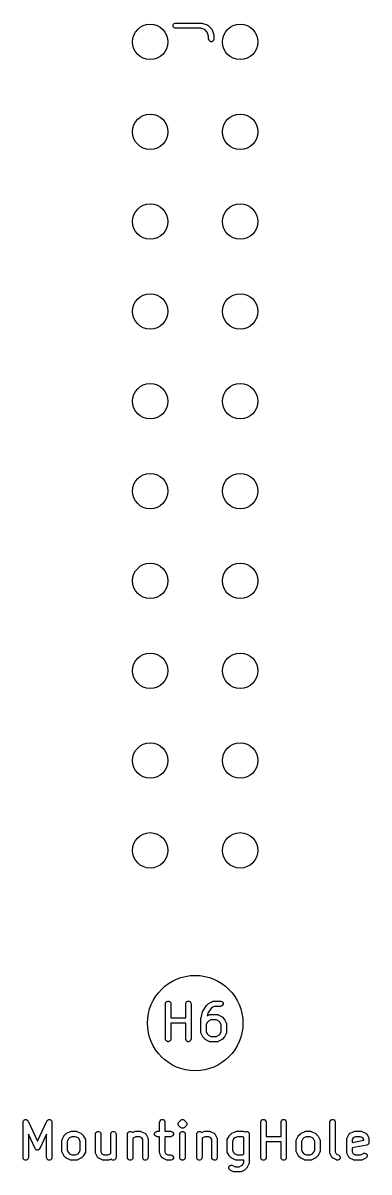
# Model space of a CAD drawing. Extents: x 0.58 to 7.69, y -5.21 to -0.56.
# Drawn here: x 4.493 to 4.877, y -4.95 to -3.671 of the extents above; entities that cross this region are included whole.
import ezdxf

# ---------------------------------------------------------------- set-up
doc = ezdxf.new("R2010")
doc.units = 0
doc.header["$MEASUREMENT"] = 0
doc.layers.add('BLACK', color=7, linetype='CONTINUOUS')

msp = doc.modelspace()

# ---------------------------------------------------------------- linework, layer by layer
at = {"layer": 'BLACK', "linetype": 'CONTINUOUS'}
for p, q in [((4.6603, -3.6722), (4.6611, -3.6714)), ((4.6611, -3.6714), (4.6622, -3.6709)), ((4.6622, -3.6709), (4.6628, -3.6709)), ((4.6628, -3.6709), (4.6909, -3.6709)), ((4.6909, -3.6709), (4.6912, -3.6709)), ((4.6912, -3.6709), (4.6913, -3.6709)), ((4.6913, -3.6709), (4.6914, -3.6709)), ((4.6914, -3.6709), (4.6915, -3.6709)), ((4.6915, -3.6709), (4.6916, -3.671)), ((4.6916, -3.671), (4.6918, -3.671)), ((4.6918, -3.671), (4.6975, -3.6729)), ((4.6599, -3.6732), (4.6603, -3.6722)), ((4.6599, -3.6744), (4.6599, -3.6732)), ((4.6603, -3.6755), (4.6599, -3.6744)), ((4.6611, -3.6763), (4.6603, -3.6755)), ((4.6622, -3.6767), (4.6611, -3.6763)), ((4.6628, -3.6768), (4.6622, -3.6767)), ((4.6904, -3.6768), (4.6628, -3.6768)), ((4.6949, -3.6783), (4.6904, -3.6768)), ((4.6977, -3.681), (4.6949, -3.6783)), ((4.6975, -3.6729), (4.698, -3.6731)), ((4.6992, -3.6856), (4.6977, -3.681)), ((4.698, -3.6731), (4.6981, -3.6732)), ((4.6981, -3.6732), (4.6982, -3.6732)), ((4.6982, -3.6732), (4.6986, -3.6736)), ((4.6986, -3.6736), (4.7024, -3.6774)), ((4.7024, -3.6774), (4.7027, -3.6778)), ((4.7027, -3.6778), (4.7028, -3.6779)), ((4.7028, -3.6779), (4.7028, -3.678)), ((4.7028, -3.678), (4.7031, -3.6785)), ((4.7031, -3.6785), (4.705, -3.6841)), ((4.705, -3.6841), (4.705, -3.6844)), ((4.6992, -3.6888), (4.6992, -3.6856)), ((4.6993, -3.6894), (4.6992, -3.6888)), ((4.6997, -3.6905), (4.6993, -3.6894)), ((4.7005, -3.6913), (4.6997, -3.6905)), ((4.7016, -3.6917), (4.7005, -3.6913)), ((4.7027, -3.6917), (4.7016, -3.6917)), ((4.7038, -3.6913), (4.7027, -3.6917)), ((4.7046, -3.6905), (4.7038, -3.6913)), ((4.7051, -3.6894), (4.7046, -3.6905)), ((4.705, -3.6844), (4.7051, -3.6845)), ((4.7051, -3.6845), (4.7051, -3.6846)), ((4.7051, -3.6846), (4.7051, -3.6847)), ((4.7051, -3.6847), (4.7051, -3.6848)), ((4.7051, -3.6848), (4.7051, -3.6851)), ((4.7051, -3.6851), (4.7051, -3.6888)), ((4.7051, -3.6888), (4.7051, -3.6894)), ((4.6513, -4.7628), (4.6514, -4.7622)), ((4.6513, -4.8022), (4.6513, -4.7628)), ((4.6514, -4.7622), (4.6518, -4.7611)), ((4.6518, -4.7611), (4.6526, -4.7603)), ((4.6526, -4.7603), (4.6537, -4.7599)), ((4.6537, -4.7599), (4.6548, -4.7599)), ((4.6548, -4.7599), (4.6559, -4.7603)), ((4.6559, -4.7603), (4.6567, -4.7611)), ((4.6567, -4.7611), (4.6572, -4.7622)), ((4.6572, -4.7622), (4.6572, -4.7628)), ((4.6572, -4.7628), (4.6572, -4.7786)), ((4.6738, -4.7628), (4.6739, -4.7622)), ((4.6738, -4.7786), (4.6738, -4.7628)), ((4.6739, -4.7622), (4.6743, -4.7611)), ((4.6743, -4.7611), (4.6751, -4.7603)), ((4.6751, -4.7603), (4.6762, -4.7599)), ((4.6762, -4.7599), (4.6773, -4.7599)), ((4.6773, -4.7599), (4.6784, -4.7603)), ((4.6784, -4.7603), (4.6792, -4.7611)), ((4.6792, -4.7611), (4.6796, -4.7622)), ((4.6796, -4.7622), (4.6797, -4.7628)), ((4.6797, -4.7628), (4.6797, -4.8022)), ((4.6908, -4.7789), (4.6926, -4.7714)), ((4.6926, -4.7714), (4.6928, -4.7711)), ((4.6928, -4.7709), (4.6929, -4.7708)), ((4.6928, -4.771), (4.6928, -4.7709)), ((4.6928, -4.7711), (4.6928, -4.771)), ((4.6928, -4.771), (4.6928, -4.771)), ((4.6929, -4.7708), (4.693, -4.7705)), ((4.693, -4.7705), (4.6968, -4.7649)), ((4.6968, -4.7649), (4.697, -4.7647)), ((4.6968, -4.7649), (4.6968, -4.7649)), ((4.6968, -4.7649), (4.6968, -4.7649)), ((4.697, -4.7647), (4.6972, -4.7645)), ((4.6972, -4.7644), (4.699, -4.7626)), ((4.6972, -4.7645), (4.6972, -4.7644)), ((4.6972, -4.7645), (4.6972, -4.7645)), ((4.7015, -4.7684), (4.6982, -4.7734)), ((4.699, -4.7626), (4.6993, -4.7624)), ((4.6993, -4.7624), (4.6993, -4.7623)), ((4.6993, -4.7623), (4.6994, -4.7623)), ((4.6994, -4.7623), (4.6995, -4.7622)), ((4.6995, -4.7622), (4.6996, -4.7622)), ((4.6996, -4.7622), (4.6998, -4.762)), ((4.6998, -4.762), (4.7036, -4.7601)), ((4.7029, -4.7671), (4.7015, -4.7684)), ((4.7056, -4.7657), (4.7029, -4.7671)), ((4.7036, -4.7601), (4.7041, -4.7599)), ((4.7041, -4.7599), (4.7042, -4.7599)), ((4.7042, -4.7599), (4.7043, -4.7599)), ((4.7043, -4.7599), (4.7049, -4.7598)), ((4.7049, -4.7598), (4.7124, -4.7598)), ((4.7124, -4.7657), (4.7056, -4.7657)), ((4.7124, -4.7598), (4.7129, -4.7599)), ((4.7129, -4.7657), (4.7124, -4.7657)), ((4.7129, -4.7599), (4.714, -4.7603)), ((4.714, -4.7652), (4.7129, -4.7657)), ((4.714, -4.7603), (4.7148, -4.7611)), ((4.7148, -4.7644), (4.714, -4.7652)), ((4.7148, -4.7611), (4.7153, -4.7622)), ((4.7153, -4.7634), (4.7148, -4.7644)), ((4.7153, -4.7622), (4.7153, -4.7634)), ((4.6572, -4.7786), (4.6738, -4.7786)), ((4.6907, -4.779), (4.6908, -4.7789)), ((4.6907, -4.7791), (4.6907, -4.779)), ((4.6907, -4.7793), (4.6907, -4.7791)), ((4.6907, -4.7795), (4.6907, -4.7793)), ((4.6907, -4.7796), (4.6907, -4.7795)), ((4.6907, -4.7797), (4.6907, -4.7796)), ((4.6907, -4.7947), (4.6907, -4.7797)), ((4.6979, -4.7833), (4.6966, -4.786)), ((4.6982, -4.7734), (4.6975, -4.7763)), ((4.6975, -4.7763), (4.6998, -4.7751)), ((4.6991, -4.7821), (4.6979, -4.7833)), ((4.7018, -4.7807), (4.6991, -4.7821)), ((4.6998, -4.7751), (4.7003, -4.7749)), ((4.7003, -4.7749), (4.7005, -4.7749)), ((4.7005, -4.7749), (4.7011, -4.7748)), ((4.7005, -4.7749), (4.7005, -4.7749)), ((4.7011, -4.7748), (4.7086, -4.7748)), ((4.7079, -4.7807), (4.7018, -4.7807)), ((4.7106, -4.7821), (4.7079, -4.7807)), ((4.7086, -4.7748), (4.7092, -4.7749)), ((4.7092, -4.7749), (4.7093, -4.7749)), ((4.7093, -4.7749), (4.7094, -4.7749)), ((4.7094, -4.7749), (4.7099, -4.7751)), ((4.7099, -4.7751), (4.7137, -4.777)), ((4.7118, -4.7833), (4.7106, -4.7821)), ((4.7132, -4.786), (4.7118, -4.7833)), ((4.7137, -4.777), (4.7139, -4.7772)), ((4.7139, -4.7772), (4.714, -4.7772)), ((4.714, -4.7772), (4.7141, -4.7773)), ((4.7141, -4.7773), (4.7142, -4.7773)), ((4.7142, -4.7773), (4.7142, -4.7774)), ((4.7142, -4.7774), (4.7145, -4.7776)), ((4.7145, -4.7776), (4.7163, -4.7794)), ((4.7163, -4.7794), (4.7165, -4.7797)), ((4.7165, -4.7797), (4.7166, -4.7797)), ((4.7166, -4.7797), (4.7166, -4.7798)), ((4.7166, -4.7798), (4.7167, -4.7799)), ((4.7167, -4.7799), (4.7167, -4.78)), ((4.7167, -4.78), (4.7169, -4.7802)), ((4.7169, -4.7802), (4.7188, -4.784)), ((4.7188, -4.784), (4.719, -4.7845)), ((4.6738, -4.7845), (4.6572, -4.7845)), ((4.6572, -4.7845), (4.6572, -4.8022)), ((4.6738, -4.8022), (4.6738, -4.7845)), ((4.6907, -4.7952), (4.6907, -4.7947)), ((4.6908, -4.7953), (4.6907, -4.7952)), ((4.6908, -4.7954), (4.6908, -4.7953)), ((4.691, -4.796), (4.6908, -4.7954)), ((4.6929, -4.7997), (4.691, -4.796)), ((4.6966, -4.786), (4.6966, -4.794)), ((4.6966, -4.794), (4.6979, -4.7967)), ((4.6979, -4.7967), (4.6991, -4.7979)), ((4.7106, -4.7979), (4.7118, -4.7967)), ((4.7118, -4.7967), (4.7132, -4.794)), ((4.7132, -4.794), (4.7132, -4.786)), ((4.7188, -4.796), (4.7169, -4.7997)), ((4.719, -4.7954), (4.7188, -4.796)), ((4.719, -4.7845), (4.719, -4.7846)), ((4.719, -4.7846), (4.719, -4.7847)), ((4.719, -4.7847), (4.7191, -4.7853)), ((4.7191, -4.7947), (4.719, -4.7952)), ((4.719, -4.7952), (4.719, -4.7953)), ((4.719, -4.7953), (4.719, -4.7954)), ((4.7191, -4.7853), (4.7191, -4.7947)), ((4.6514, -4.8027), (4.6513, -4.8022)), ((4.6518, -4.8038), (4.6514, -4.8027)), ((4.6526, -4.8046), (4.6518, -4.8038)), ((4.6537, -4.8051), (4.6526, -4.8046)), ((4.6548, -4.8051), (4.6537, -4.8051)), ((4.6559, -4.8046), (4.6548, -4.8051)), ((4.6567, -4.8038), (4.6559, -4.8046)), ((4.6572, -4.8027), (4.6567, -4.8038)), ((4.6572, -4.8022), (4.6572, -4.8027)), ((4.6739, -4.8027), (4.6738, -4.8022)), ((4.6743, -4.8038), (4.6739, -4.8027)), ((4.6751, -4.8046), (4.6743, -4.8038)), ((4.6762, -4.8051), (4.6751, -4.8046)), ((4.6773, -4.8051), (4.6762, -4.8051)), ((4.6784, -4.8046), (4.6773, -4.8051)), ((4.6792, -4.8038), (4.6784, -4.8046)), ((4.6796, -4.8027), (4.6792, -4.8038)), ((4.6797, -4.8022), (4.6796, -4.8027)), ((4.693, -4.8), (4.6929, -4.7997)), ((4.6931, -4.8001), (4.693, -4.8)), ((4.693, -4.8), (4.693, -4.8)), ((4.6932, -4.8002), (4.6931, -4.8001)), ((4.6932, -4.8003), (4.6932, -4.8002)), ((4.6934, -4.8005), (4.6932, -4.8003)), ((4.6953, -4.8024), (4.6934, -4.8005)), ((4.6955, -4.8026), (4.6953, -4.8024)), ((4.6956, -4.8026), (4.6955, -4.8026)), ((4.6957, -4.8027), (4.6956, -4.8026)), ((4.6958, -4.8028), (4.6957, -4.8027)), ((4.6957, -4.8027), (4.6957, -4.8027)), ((4.6961, -4.8029), (4.6958, -4.8028)), ((4.6998, -4.8048), (4.6961, -4.8029)), ((4.6991, -4.7979), (4.7018, -4.7992)), ((4.7003, -4.805), (4.6998, -4.8048)), ((4.7005, -4.805), (4.7003, -4.805)), ((4.7005, -4.8051), (4.7005, -4.805)), ((4.7011, -4.8051), (4.7005, -4.8051)), ((4.7086, -4.8051), (4.7011, -4.8051)), ((4.7018, -4.7992), (4.7079, -4.7992)), ((4.7079, -4.7992), (4.7106, -4.7979)), ((4.7092, -4.8051), (4.7086, -4.8051)), ((4.7093, -4.805), (4.7092, -4.8051)), ((4.7094, -4.805), (4.7093, -4.805)), ((4.7099, -4.8048), (4.7094, -4.805)), ((4.7137, -4.8029), (4.7099, -4.8048)), ((4.7139, -4.8028), (4.7137, -4.8029)), ((4.714, -4.8027), (4.7139, -4.8028)), ((4.7141, -4.8027), (4.714, -4.8027)), ((4.7142, -4.8026), (4.7141, -4.8027)), ((4.7145, -4.8024), (4.7142, -4.8026)), ((4.7142, -4.8026), (4.7142, -4.8026)), ((4.7163, -4.8005), (4.7145, -4.8024)), ((4.7165, -4.8003), (4.7163, -4.8005)), ((4.7166, -4.8002), (4.7165, -4.8003)), ((4.7167, -4.8), (4.7166, -4.8001)), ((4.7166, -4.8001), (4.7166, -4.8002)), ((4.7169, -4.7997), (4.7167, -4.8)), ((4.7167, -4.8), (4.7167, -4.8)), ((4.4929, -4.8941), (4.4931, -4.8936)), ((4.4929, -4.8942), (4.4929, -4.8941)), ((4.4929, -4.8943), (4.4929, -4.8942)), ((4.4929, -4.8942), (4.4929, -4.8942)), ((4.4929, -4.8947), (4.4929, -4.8943)), ((4.4929, -4.934), (4.4929, -4.8947)), ((4.4931, -4.8936), (4.4933, -4.8931)), ((4.4933, -4.8931), (4.4934, -4.8931)), ((4.4934, -4.893), (4.4937, -4.8927)), ((4.4934, -4.8931), (4.4934, -4.893)), ((4.4937, -4.8927), (4.4941, -4.8923)), ((4.4941, -4.8923), (4.4942, -4.8923)), ((4.4942, -4.8922), (4.4947, -4.892)), ((4.4942, -4.8923), (4.4942, -4.8922)), ((4.4947, -4.892), (4.4951, -4.8918)), ((4.4951, -4.8918), (4.4952, -4.8918)), ((4.4952, -4.8918), (4.4953, -4.8918)), ((4.4953, -4.8918), (4.4958, -4.8918)), ((4.4958, -4.8918), (4.4963, -4.8918)), ((4.4963, -4.8918), (4.4963, -4.8918)), ((4.4963, -4.8918), (4.4964, -4.8918)), ((4.4964, -4.8918), (4.4969, -4.892)), ((4.4969, -4.892), (4.4974, -4.8922)), ((4.4974, -4.8922), (4.4974, -4.8922)), ((4.4974, -4.8922), (4.4975, -4.8922)), ((4.4975, -4.8922), (4.4978, -4.8926)), ((4.4978, -4.8926), (4.4982, -4.8929)), ((4.4982, -4.8929), (4.4983, -4.893)), ((4.4983, -4.893), (4.4983, -4.893)), ((4.4983, -4.893), (4.4983, -4.8931)), ((4.4983, -4.8931), (4.4985, -4.8934)), ((4.4985, -4.8934), (4.509, -4.9158)), ((4.509, -4.9158), (4.5194, -4.8934)), ((4.5194, -4.8934), (4.5196, -4.8931)), ((4.5196, -4.8931), (4.5196, -4.893)), ((4.5196, -4.893), (4.5197, -4.893)), ((4.5197, -4.8929), (4.5201, -4.8926)), ((4.5197, -4.893), (4.5197, -4.8929)), ((4.5201, -4.8926), (4.5204, -4.8922)), ((4.5204, -4.8922), (4.5205, -4.8922)), ((4.5205, -4.8922), (4.5206, -4.8922)), ((4.5206, -4.8922), (4.521, -4.892)), ((4.521, -4.892), (4.5215, -4.8918)), ((4.5215, -4.8918), (4.5216, -4.8918)), ((4.5216, -4.8918), (4.5216, -4.8918)), ((4.5216, -4.8918), (4.5221, -4.8918)), ((4.5221, -4.8918), (4.5227, -4.8918)), ((4.5227, -4.8918), (4.5227, -4.8918)), ((4.5227, -4.8918), (4.5228, -4.8918)), ((4.5228, -4.8918), (4.5233, -4.892)), ((4.5233, -4.892), (4.5237, -4.8922)), ((4.5237, -4.8922), (4.5238, -4.8923)), ((4.5238, -4.8923), (4.5238, -4.8923)), ((4.5238, -4.8923), (4.5242, -4.8927)), ((4.5242, -4.8927), (4.5245, -4.893)), ((4.5245, -4.893), (4.5246, -4.8931)), ((4.5246, -4.8931), (4.5246, -4.8931)), ((4.5246, -4.8931), (4.5248, -4.8936)), ((4.5248, -4.8936), (4.525, -4.8941)), ((4.525, -4.8941), (4.525, -4.8942)), ((4.525, -4.8942), (4.525, -4.8942)), ((4.525, -4.8942), (4.525, -4.8943)), ((4.525, -4.8943), (4.525, -4.8947)), ((4.525, -4.8947), (4.525, -4.934)), ((4.6447, -4.8947), (4.6448, -4.8941)), ((4.6447, -4.9048), (4.6447, -4.8947)), ((4.6448, -4.8941), (4.6452, -4.893)), ((4.6452, -4.893), (4.6461, -4.8922)), ((4.6461, -4.8922), (4.6471, -4.8918)), ((4.6471, -4.8918), (4.6483, -4.8918)), ((4.6483, -4.8918), (4.6493, -4.8922)), ((4.6493, -4.8922), (4.6501, -4.893)), ((4.6501, -4.893), (4.6506, -4.8941)), ((4.6506, -4.8941), (4.6506, -4.8947)), ((4.6506, -4.8947), (4.6506, -4.9048)), ((4.6654, -4.896), (4.6659, -4.8949)), ((4.6654, -4.8971), (4.6654, -4.896)), ((4.6659, -4.8982), (4.6654, -4.8971)), ((4.6659, -4.8949), (4.6662, -4.8945)), ((4.6662, -4.8986), (4.6659, -4.8982)), ((4.6662, -4.8945), (4.6681, -4.8926)), ((4.6681, -4.9005), (4.6662, -4.8986)), ((4.6681, -4.8926), (4.6686, -4.8922)), ((4.6686, -4.8922), (4.6696, -4.8918)), ((4.6696, -4.8918), (4.6708, -4.8918)), ((4.6708, -4.8918), (4.6708, -4.8918)), ((4.6708, -4.8918), (4.6717, -4.8922)), ((4.6717, -4.8922), (4.6718, -4.8922)), ((4.6718, -4.8922), (4.6723, -4.8926)), ((4.6723, -4.8926), (4.6742, -4.8945)), ((4.6742, -4.8986), (4.6723, -4.9005)), ((4.6742, -4.8945), (4.6745, -4.8949)), ((4.6745, -4.8982), (4.6742, -4.8986)), ((4.6745, -4.8949), (4.6749, -4.8959)), ((4.675, -4.8971), (4.6745, -4.8982)), ((4.6749, -4.8959), (4.675, -4.896)), ((4.675, -4.896), (4.675, -4.8971)), ((4.7572, -4.8947), (4.7573, -4.8941)), ((4.7572, -4.934), (4.7572, -4.8947)), ((4.7573, -4.8941), (4.7577, -4.893)), ((4.7577, -4.893), (4.7585, -4.8922)), ((4.7585, -4.8922), (4.7596, -4.8918)), ((4.7596, -4.8918), (4.7608, -4.8918)), ((4.7608, -4.8918), (4.7618, -4.8922)), ((4.7618, -4.8922), (4.7626, -4.893)), ((4.7626, -4.893), (4.7631, -4.8941)), ((4.7631, -4.8941), (4.7631, -4.8947)), ((4.7631, -4.8947), (4.7631, -4.9105)), ((4.7797, -4.8947), (4.7798, -4.8941)), ((4.7797, -4.9105), (4.7797, -4.8947)), ((4.7798, -4.8941), (4.7802, -4.893)), ((4.7802, -4.893), (4.781, -4.8922)), ((4.781, -4.8922), (4.7821, -4.8918)), ((4.7821, -4.8918), (4.7833, -4.8918)), ((4.7833, -4.8918), (4.7843, -4.8922)), ((4.7843, -4.8922), (4.7851, -4.893)), ((4.7851, -4.893), (4.7856, -4.8941)), ((4.7856, -4.8941), (4.7856, -4.8947)), ((4.7856, -4.8947), (4.7856, -4.934)), ((4.8341, -4.8941), (4.8346, -4.893)), ((4.8341, -4.8947), (4.8341, -4.8941)), ((4.8341, -4.9284), (4.8341, -4.8947)), ((4.8346, -4.893), (4.8354, -4.8922)), ((4.8354, -4.8922), (4.8365, -4.8918)), ((4.8365, -4.8918), (4.8376, -4.8918)), ((4.8376, -4.8918), (4.8387, -4.8922)), ((4.8387, -4.8922), (4.8395, -4.893)), ((4.8395, -4.893), (4.8399, -4.8941)), ((4.8399, -4.8941), (4.84, -4.8947)), ((4.84, -4.8947), (4.84, -4.9277)), ((4.5063, -4.924), (4.4988, -4.908)), ((4.4988, -4.908), (4.4988, -4.934)), ((4.5191, -4.908), (4.5116, -4.924)), ((4.5191, -4.934), (4.5191, -4.908)), ((4.5363, -4.914), (4.5382, -4.9102)), ((4.5382, -4.9102), (4.5383, -4.91)), ((4.5383, -4.91), (4.5384, -4.9099)), ((4.5384, -4.9098), (4.5385, -4.9097)), ((4.5384, -4.9099), (4.5384, -4.9098)), ((4.5385, -4.9097), (4.5386, -4.9097)), ((4.5386, -4.9097), (4.5387, -4.9095)), ((4.5387, -4.9095), (4.5406, -4.9076)), ((4.5406, -4.9076), (4.5408, -4.9074)), ((4.5408, -4.9074), (4.5409, -4.9073)), ((4.5409, -4.9073), (4.541, -4.9073)), ((4.541, -4.9073), (4.5411, -4.9072)), ((4.5411, -4.9072), (4.5414, -4.907)), ((4.5411, -4.9072), (4.5411, -4.9072)), ((4.5414, -4.907), (4.5451, -4.9052)), ((4.5445, -4.9121), (4.5433, -4.9133)), ((4.5472, -4.9108), (4.5445, -4.9121)), ((4.5451, -4.9052), (4.5457, -4.905)), ((4.5457, -4.905), (4.5458, -4.9049)), ((4.5458, -4.9049), (4.5459, -4.9049)), ((4.5459, -4.9049), (4.5465, -4.9048)), ((4.5465, -4.9048), (4.5521, -4.9048)), ((4.5514, -4.9108), (4.5472, -4.9108)), ((4.5541, -4.9121), (4.5514, -4.9108)), ((4.5521, -4.9048), (4.5527, -4.9049)), ((4.5527, -4.9049), (4.5528, -4.9049)), ((4.5528, -4.9049), (4.5529, -4.905)), ((4.5529, -4.905), (4.5534, -4.9052)), ((4.5534, -4.9052), (4.5572, -4.907)), ((4.5553, -4.9133), (4.5541, -4.9121)), ((4.5572, -4.907), (4.5574, -4.9072)), ((4.5574, -4.9072), (4.5575, -4.9072)), ((4.5575, -4.9072), (4.5576, -4.9073)), ((4.5576, -4.9073), (4.5576, -4.9073)), ((4.5576, -4.9073), (4.5577, -4.9074)), ((4.5577, -4.9074), (4.5579, -4.9076)), ((4.5579, -4.9076), (4.5598, -4.9095)), ((4.5598, -4.9095), (4.56, -4.9097)), ((4.56, -4.9097), (4.56, -4.9097)), ((4.56, -4.9097), (4.5601, -4.9098)), ((4.5601, -4.9098), (4.5602, -4.9099)), ((4.5602, -4.9099), (4.5602, -4.91)), ((4.5602, -4.91), (4.5603, -4.9102)), ((4.5603, -4.9102), (4.5622, -4.914)), ((4.5735, -4.9078), (4.5736, -4.9072)), ((4.5735, -4.9284), (4.5735, -4.9078)), ((4.5736, -4.9072), (4.574, -4.9062)), ((4.574, -4.9062), (4.5748, -4.9053)), ((4.5748, -4.9053), (4.5759, -4.9049)), ((4.5759, -4.9049), (4.577, -4.9049)), ((4.577, -4.9049), (4.5781, -4.9053)), ((4.5781, -4.9053), (4.5789, -4.9062)), ((4.5789, -4.9062), (4.5793, -4.9072)), ((4.5793, -4.9072), (4.5794, -4.9078)), ((4.5794, -4.9078), (4.5794, -4.9277)), ((4.5904, -4.9072), (4.5909, -4.9062)), ((4.5904, -4.9078), (4.5904, -4.9072)), ((4.5904, -4.9291), (4.5904, -4.9078)), ((4.5909, -4.9062), (4.5917, -4.9053)), ((4.5917, -4.9053), (4.5927, -4.9049)), ((4.5927, -4.9049), (4.5939, -4.9049)), ((4.5939, -4.9049), (4.595, -4.9053)), ((4.595, -4.9053), (4.5958, -4.9062)), ((4.5958, -4.9062), (4.5962, -4.9072)), ((4.5962, -4.9072), (4.5963, -4.9078)), ((4.5963, -4.9078), (4.5963, -4.934)), ((4.6091, -4.9078), (4.6092, -4.9072)), ((4.6091, -4.934), (4.6091, -4.9078)), ((4.6092, -4.9072), (4.6096, -4.9062)), ((4.6096, -4.9062), (4.6104, -4.9053)), ((4.6104, -4.9053), (4.6115, -4.9049)), ((4.6115, -4.9049), (4.6126, -4.9049)), ((4.6126, -4.9049), (4.6137, -4.9053)), ((4.6137, -4.9053), (4.6145, -4.9061)), ((4.6145, -4.9061), (4.6164, -4.9052)), ((4.6157, -4.9121), (4.615, -4.9128)), ((4.6184, -4.9108), (4.6157, -4.9121)), ((4.6164, -4.9052), (4.6169, -4.905)), ((4.6169, -4.905), (4.617, -4.9049)), ((4.617, -4.9049), (4.6171, -4.9049)), ((4.6171, -4.9049), (4.6177, -4.9048)), ((4.6177, -4.9048), (4.6233, -4.9048)), ((4.6226, -4.9108), (4.6184, -4.9108)), ((4.6249, -4.9119), (4.6226, -4.9108)), ((4.6233, -4.9048), (4.6239, -4.9049)), ((4.6239, -4.9049), (4.624, -4.9049)), ((4.624, -4.9049), (4.6241, -4.905)), ((4.6241, -4.905), (4.6246, -4.9052)), ((4.6246, -4.9052), (4.6284, -4.907)), ((4.626, -4.9141), (4.6249, -4.9119)), ((4.6284, -4.907), (4.6285, -4.9071)), ((4.6285, -4.9071), (4.6285, -4.9071)), ((4.6285, -4.9071), (4.6286, -4.9072)), ((4.6286, -4.9072), (4.6289, -4.9073)), ((4.6289, -4.9073), (4.6291, -4.9076)), ((4.6291, -4.9076), (4.6294, -4.9079)), ((4.6294, -4.9079), (4.6296, -4.9082)), ((4.6296, -4.9082), (4.6296, -4.9082)), ((4.6296, -4.9082), (4.6297, -4.9083)), ((4.6297, -4.9083), (4.6297, -4.9084)), ((4.6297, -4.9084), (4.6316, -4.9121)), ((4.6316, -4.9121), (4.6318, -4.9126)), ((4.6392, -4.9072), (4.6396, -4.9062)), ((4.6392, -4.9084), (4.6392, -4.9072)), ((4.6396, -4.9094), (4.6392, -4.9084)), ((4.6396, -4.9062), (4.6404, -4.9053)), ((4.6404, -4.9103), (4.6396, -4.9094)), ((4.6404, -4.9053), (4.6415, -4.9049)), ((4.6415, -4.9107), (4.6404, -4.9103)), ((4.6415, -4.9049), (4.6421, -4.9048)), ((4.6421, -4.9108), (4.6415, -4.9107)), ((4.6421, -4.9048), (4.6447, -4.9048)), ((4.6447, -4.9108), (4.6421, -4.9108)), ((4.6447, -4.9284), (4.6447, -4.9108)), ((4.6506, -4.9048), (4.6571, -4.9048)), ((4.6571, -4.9108), (4.6506, -4.9108)), ((4.6506, -4.9108), (4.6506, -4.9277)), ((4.6571, -4.9048), (4.6576, -4.9049)), ((4.6576, -4.9107), (4.6571, -4.9108)), ((4.6576, -4.9049), (4.6587, -4.9053)), ((4.6587, -4.9103), (4.6576, -4.9107)), ((4.6587, -4.9053), (4.6595, -4.9062)), ((4.6595, -4.9094), (4.6587, -4.9103)), ((4.6595, -4.9062), (4.66, -4.9072)), ((4.66, -4.9084), (4.6595, -4.9094)), ((4.66, -4.9072), (4.66, -4.9084)), ((4.6672, -4.9078), (4.6673, -4.9072)), ((4.6672, -4.934), (4.6672, -4.9078)), ((4.6673, -4.9072), (4.6677, -4.9062)), ((4.6677, -4.9062), (4.6686, -4.9053)), ((4.6686, -4.9009), (4.6681, -4.9005)), ((4.6696, -4.9013), (4.6686, -4.9009)), ((4.6686, -4.9053), (4.6696, -4.9049)), ((4.6708, -4.9013), (4.6696, -4.9013)), ((4.6696, -4.9013), (4.6696, -4.9013)), ((4.6696, -4.9049), (4.6708, -4.9049)), ((4.6718, -4.9009), (4.6708, -4.9013)), ((4.6708, -4.9013), (4.6708, -4.9013)), ((4.6708, -4.9049), (4.6718, -4.9053)), ((4.6723, -4.9005), (4.6718, -4.9009)), ((4.6718, -4.9053), (4.6726, -4.9062)), ((4.6726, -4.9062), (4.6731, -4.9072)), ((4.6731, -4.9072), (4.6731, -4.9078)), ((4.6731, -4.9078), (4.6731, -4.934)), ((4.686, -4.9072), (4.6865, -4.9062)), ((4.686, -4.9078), (4.686, -4.9072)), ((4.686, -4.934), (4.686, -4.9078)), ((4.6865, -4.9062), (4.6873, -4.9053)), ((4.6873, -4.9053), (4.6884, -4.9049)), ((4.6884, -4.9049), (4.6895, -4.9049)), ((4.6895, -4.9049), (4.6906, -4.9053)), ((4.6906, -4.9053), (4.6913, -4.9061)), ((4.6913, -4.9061), (4.6932, -4.9052)), ((4.6926, -4.9121), (4.6919, -4.9128)), ((4.6953, -4.9108), (4.6926, -4.9121)), ((4.6932, -4.9052), (4.6938, -4.905)), ((4.6938, -4.905), (4.6939, -4.9049)), ((4.6939, -4.9049), (4.694, -4.9049)), ((4.694, -4.9049), (4.6946, -4.9048)), ((4.6946, -4.9048), (4.7002, -4.9048)), ((4.6995, -4.9108), (4.6953, -4.9108)), ((4.7017, -4.9119), (4.6995, -4.9108)), ((4.7002, -4.9048), (4.7008, -4.9049)), ((4.7008, -4.9049), (4.7009, -4.9049)), ((4.7009, -4.9049), (4.701, -4.905)), ((4.701, -4.905), (4.7015, -4.9052)), ((4.7015, -4.9052), (4.7053, -4.907)), ((4.7029, -4.9141), (4.7017, -4.9119)), ((4.7053, -4.907), (4.7054, -4.9071)), ((4.7054, -4.9071), (4.7054, -4.9071)), ((4.7054, -4.9071), (4.7055, -4.9072)), ((4.7055, -4.9072), (4.7057, -4.9073)), ((4.7057, -4.9073), (4.706, -4.9076)), ((4.706, -4.9076), (4.7063, -4.9079)), ((4.7063, -4.9079), (4.7065, -4.9082)), ((4.7065, -4.9082), (4.7065, -4.9082)), ((4.7065, -4.9082), (4.7065, -4.9083)), ((4.7065, -4.9083), (4.7066, -4.9084)), ((4.7066, -4.9084), (4.7085, -4.9121)), ((4.7085, -4.9121), (4.7087, -4.9126)), ((4.72, -4.914), (4.7219, -4.9102)), ((4.7219, -4.9102), (4.7221, -4.91)), ((4.7221, -4.9099), (4.7222, -4.9098)), ((4.7221, -4.91), (4.7221, -4.9099)), ((4.7222, -4.9098), (4.7222, -4.9097)), ((4.7222, -4.9097), (4.7223, -4.9097)), ((4.7223, -4.9097), (4.7225, -4.9095)), ((4.7225, -4.9095), (4.7243, -4.9076)), ((4.7243, -4.9076), (4.7246, -4.9074)), ((4.7246, -4.9074), (4.7246, -4.9073)), ((4.7246, -4.9073), (4.7247, -4.9073)), ((4.7247, -4.9073), (4.7248, -4.9072)), ((4.7248, -4.9072), (4.7249, -4.9072)), ((4.7249, -4.9072), (4.7251, -4.907)), ((4.7251, -4.907), (4.7289, -4.9052)), ((4.7282, -4.9121), (4.727, -4.9133)), ((4.7309, -4.9108), (4.7282, -4.9121)), ((4.7289, -4.9052), (4.7294, -4.905)), ((4.7294, -4.905), (4.7295, -4.9049)), ((4.7295, -4.9049), (4.7296, -4.9049)), ((4.7296, -4.9049), (4.7302, -4.9048)), ((4.7302, -4.9048), (4.7377, -4.9048)), ((4.737, -4.9108), (4.7309, -4.9108)), ((4.7385, -4.9115), (4.737, -4.9108)), ((4.7377, -4.9048), (4.7383, -4.9049)), ((4.7383, -4.9049), (4.7384, -4.9049)), ((4.7384, -4.9049), (4.7385, -4.905)), ((4.7385, -4.905), (4.739, -4.9052)), ((4.7385, -4.9303), (4.7385, -4.9115)), ((4.739, -4.9052), (4.7397, -4.9055)), ((4.7397, -4.9055), (4.7398, -4.9053)), ((4.7398, -4.9053), (4.7409, -4.9049)), ((4.7409, -4.9049), (4.742, -4.9049)), ((4.742, -4.9049), (4.7431, -4.9053)), ((4.7431, -4.9053), (4.7439, -4.9062)), ((4.7439, -4.9062), (4.7443, -4.9072)), ((4.7443, -4.9072), (4.7444, -4.9078)), ((4.7444, -4.9078), (4.7444, -4.9397)), ((4.7631, -4.9105), (4.7797, -4.9105)), ((4.7969, -4.914), (4.7988, -4.9102)), ((4.7988, -4.9102), (4.7989, -4.91)), ((4.7989, -4.91), (4.799, -4.9099)), ((4.799, -4.9098), (4.7991, -4.9097)), ((4.799, -4.9099), (4.799, -4.9098)), ((4.7991, -4.9097), (4.7992, -4.9097)), ((4.7992, -4.9097), (4.7993, -4.9095)), ((4.7993, -4.9095), (4.8012, -4.9076)), ((4.8012, -4.9076), (4.8014, -4.9074)), ((4.8014, -4.9074), (4.8015, -4.9073)), ((4.8015, -4.9073), (4.8016, -4.9073)), ((4.8016, -4.9073), (4.8017, -4.9072)), ((4.8017, -4.9072), (4.802, -4.907)), ((4.8017, -4.9072), (4.8017, -4.9072)), ((4.802, -4.907), (4.8057, -4.9052)), ((4.805, -4.9121), (4.8039, -4.9133)), ((4.8077, -4.9108), (4.805, -4.9121)), ((4.8057, -4.9052), (4.8063, -4.905)), ((4.8063, -4.905), (4.8064, -4.9049)), ((4.8064, -4.9049), (4.8065, -4.9049)), ((4.8065, -4.9049), (4.807, -4.9048)), ((4.807, -4.9048), (4.8127, -4.9048)), ((4.812, -4.9108), (4.8077, -4.9108)), ((4.8147, -4.9121), (4.812, -4.9108)), ((4.8127, -4.9048), (4.8132, -4.9049)), ((4.8132, -4.9049), (4.8133, -4.9049)), ((4.8133, -4.9049), (4.8135, -4.905)), ((4.8135, -4.905), (4.814, -4.9052)), ((4.814, -4.9052), (4.8177, -4.907)), ((4.8159, -4.9133), (4.8147, -4.9121)), ((4.8177, -4.907), (4.818, -4.9072)), ((4.818, -4.9072), (4.8181, -4.9072)), ((4.8181, -4.9072), (4.8181, -4.9073)), ((4.8181, -4.9073), (4.8182, -4.9073)), ((4.8182, -4.9073), (4.8183, -4.9074)), ((4.8183, -4.9074), (4.8185, -4.9076)), ((4.8185, -4.9076), (4.8204, -4.9095)), ((4.8204, -4.9095), (4.8206, -4.9097)), ((4.8206, -4.9097), (4.8206, -4.9097)), ((4.8206, -4.9097), (4.8207, -4.9098)), ((4.8207, -4.9098), (4.8208, -4.9099)), ((4.8208, -4.9099), (4.8208, -4.91)), ((4.8208, -4.91), (4.8209, -4.9102)), ((4.8209, -4.9102), (4.8228, -4.914)), ((4.8529, -4.9126), (4.8532, -4.9121)), ((4.8532, -4.9121), (4.855, -4.9084)), ((4.855, -4.9084), (4.8551, -4.9083)), ((4.8551, -4.9083), (4.8551, -4.9082)), ((4.8551, -4.9082), (4.8552, -4.9082)), ((4.8552, -4.9082), (4.8553, -4.9079)), ((4.8553, -4.9079), (4.8556, -4.9076)), ((4.8556, -4.9076), (4.8559, -4.9073)), ((4.8559, -4.9073), (4.8561, -4.9072)), ((4.8561, -4.9072), (4.8562, -4.9071)), ((4.8562, -4.9071), (4.8563, -4.9071)), ((4.8563, -4.907), (4.8601, -4.9052)), ((4.8563, -4.9071), (4.8563, -4.907)), ((4.8599, -4.9119), (4.8587, -4.9141)), ((4.8621, -4.9108), (4.8599, -4.9119)), ((4.8601, -4.9052), (4.8606, -4.905)), ((4.8606, -4.905), (4.8607, -4.9049)), ((4.8607, -4.9049), (4.8608, -4.9049)), ((4.8608, -4.9049), (4.8614, -4.9048)), ((4.8614, -4.9048), (4.8689, -4.9048)), ((4.8682, -4.9108), (4.8621, -4.9108)), ((4.8705, -4.9119), (4.8682, -4.9108)), ((4.8689, -4.9048), (4.8695, -4.9049)), ((4.8695, -4.9049), (4.8696, -4.9049)), ((4.8696, -4.9049), (4.8697, -4.905)), ((4.8697, -4.905), (4.8702, -4.9052)), ((4.8702, -4.9052), (4.874, -4.907)), ((4.8716, -4.9141), (4.8705, -4.9119)), ((4.874, -4.907), (4.8741, -4.9071)), ((4.8741, -4.9071), (4.8741, -4.9071)), ((4.8741, -4.9071), (4.8742, -4.9072)), ((4.8742, -4.9072), (4.8745, -4.9073)), ((4.8745, -4.9073), (4.8747, -4.9076)), ((4.8747, -4.9076), (4.875, -4.9079)), ((4.875, -4.9079), (4.8752, -4.9082)), ((4.8752, -4.9082), (4.8752, -4.9082)), ((4.8752, -4.9082), (4.8752, -4.9083)), ((4.8752, -4.9083), (4.8753, -4.9084)), ((4.8753, -4.9084), (4.8772, -4.9121)), ((4.8772, -4.9121), (4.8774, -4.9126)), ((4.5064, -4.9243), (4.5063, -4.924)), ((4.5065, -4.9244), (4.5064, -4.9243)), ((4.5064, -4.9243), (4.5064, -4.9243)), ((4.5066, -4.9245), (4.5065, -4.9244)), ((4.5069, -4.9248), (4.5066, -4.9245)), ((4.5072, -4.9252), (4.5069, -4.9248)), ((4.511, -4.9248), (4.5107, -4.9252)), ((4.5113, -4.9245), (4.511, -4.9248)), ((4.5114, -4.9244), (4.5113, -4.9245)), ((4.5115, -4.9243), (4.5114, -4.9244)), ((4.5116, -4.924), (4.5115, -4.9243)), ((4.5115, -4.9243), (4.5115, -4.9243)), ((4.536, -4.9153), (4.5361, -4.9147)), ((4.536, -4.9265), (4.536, -4.9153)), ((4.5361, -4.9145), (4.5363, -4.914)), ((4.5361, -4.9146), (4.5361, -4.9145)), ((4.5361, -4.9147), (4.5361, -4.9146)), ((4.5433, -4.9133), (4.5419, -4.916)), ((4.5419, -4.916), (4.5419, -4.9259)), ((4.5566, -4.916), (4.5553, -4.9133)), ((4.5566, -4.9259), (4.5566, -4.916)), ((4.5622, -4.914), (4.5624, -4.9145)), ((4.5624, -4.9145), (4.5624, -4.9146)), ((4.5624, -4.9146), (4.5625, -4.9147)), ((4.5625, -4.9147), (4.5625, -4.9153)), ((4.5625, -4.9153), (4.5625, -4.9265)), ((4.615, -4.9128), (4.615, -4.934)), ((4.626, -4.934), (4.626, -4.9141)), ((4.6318, -4.9126), (4.6318, -4.9128)), ((4.6318, -4.9128), (4.6318, -4.9128)), ((4.6318, -4.9128), (4.6319, -4.9134)), ((4.6319, -4.9134), (4.6319, -4.934)), ((4.6919, -4.9128), (4.6919, -4.934)), ((4.7029, -4.934), (4.7029, -4.9141)), ((4.7087, -4.9126), (4.7087, -4.9128)), ((4.7087, -4.9128), (4.7087, -4.9128)), ((4.7087, -4.9128), (4.7088, -4.9134)), ((4.7088, -4.9134), (4.7088, -4.934)), ((4.7197, -4.9153), (4.7198, -4.9147)), ((4.7197, -4.9265), (4.7197, -4.9153)), ((4.7198, -4.9145), (4.72, -4.914)), ((4.7198, -4.9146), (4.7198, -4.9145)), ((4.7198, -4.9147), (4.7198, -4.9146)), ((4.727, -4.9133), (4.7256, -4.916)), ((4.7256, -4.916), (4.7256, -4.9259)), ((4.7797, -4.9164), (4.7631, -4.9164)), ((4.7631, -4.9164), (4.7631, -4.934)), ((4.7797, -4.934), (4.7797, -4.9164)), ((4.7966, -4.9153), (4.7967, -4.9147)), ((4.7966, -4.9265), (4.7966, -4.9153)), ((4.7967, -4.9145), (4.7969, -4.914)), ((4.7967, -4.9146), (4.7967, -4.9145)), ((4.7967, -4.9147), (4.7967, -4.9146)), ((4.8039, -4.9133), (4.8025, -4.916)), ((4.8025, -4.916), (4.8025, -4.9259)), ((4.8172, -4.916), (4.8159, -4.9133)), ((4.8172, -4.9259), (4.8172, -4.916)), ((4.8228, -4.914), (4.823, -4.9145)), ((4.823, -4.9145), (4.823, -4.9146)), ((4.823, -4.9146), (4.8231, -4.9147)), ((4.8231, -4.9147), (4.8231, -4.9153)), ((4.8231, -4.9153), (4.8231, -4.9265)), ((4.8528, -4.9134), (4.8529, -4.9128)), ((4.8528, -4.9284), (4.8528, -4.9134)), ((4.8529, -4.9128), (4.8529, -4.9126)), ((4.8529, -4.9128), (4.8529, -4.9128)), ((4.8587, -4.9141), (4.8587, -4.9173)), ((4.8587, -4.9173), (4.8716, -4.9148)), ((4.8751, -4.9201), (4.8587, -4.9233)), ((4.8587, -4.9233), (4.8587, -4.9277)), ((4.8716, -4.9148), (4.8716, -4.9141)), ((4.8757, -4.9199), (4.8751, -4.9201)), ((4.8759, -4.9197), (4.8757, -4.9199)), ((4.8762, -4.9196), (4.8759, -4.9197)), ((4.8764, -4.9194), (4.8762, -4.9196)), ((4.8766, -4.9193), (4.8764, -4.9194)), ((4.8768, -4.919), (4.8766, -4.9193)), ((4.877, -4.9188), (4.8768, -4.919)), ((4.8771, -4.9185), (4.877, -4.9188)), ((4.8773, -4.9183), (4.8771, -4.9185)), ((4.8774, -4.9178), (4.8773, -4.918)), ((4.8773, -4.918), (4.8773, -4.9183)), ((4.8774, -4.9126), (4.8774, -4.9128)), ((4.8774, -4.9128), (4.8774, -4.9128)), ((4.8774, -4.9128), (4.8775, -4.9134)), ((4.8775, -4.9172), (4.8774, -4.9178)), ((4.8775, -4.9134), (4.8775, -4.9172)), ((4.4929, -4.9346), (4.4929, -4.934)), ((4.4934, -4.9357), (4.4929, -4.9346)), ((4.4942, -4.9365), (4.4934, -4.9357)), ((4.4953, -4.9369), (4.4942, -4.9365)), ((4.4964, -4.9369), (4.4953, -4.9369)), ((4.4975, -4.9365), (4.4964, -4.9369)), ((4.4983, -4.9357), (4.4975, -4.9365)), ((4.4987, -4.9346), (4.4983, -4.9357)), ((4.4988, -4.934), (4.4987, -4.9346)), ((4.5073, -4.9252), (4.5072, -4.9252)), ((4.5074, -4.9253), (4.5073, -4.9252)), ((4.5079, -4.9255), (4.5074, -4.9253)), ((4.5083, -4.9257), (4.5079, -4.9255)), ((4.5084, -4.9257), (4.5083, -4.9257)), ((4.5085, -4.9257), (4.5084, -4.9257)), ((4.509, -4.9257), (4.5085, -4.9257)), ((4.5094, -4.9257), (4.509, -4.9257)), ((4.5095, -4.9257), (4.5094, -4.9257)), ((4.5097, -4.9257), (4.5095, -4.9257)), ((4.5101, -4.9255), (4.5097, -4.9257)), ((4.5105, -4.9253), (4.5101, -4.9255)), ((4.5106, -4.9252), (4.5105, -4.9253)), ((4.5107, -4.9252), (4.5106, -4.9252)), ((4.5192, -4.9346), (4.5191, -4.934)), ((4.5196, -4.9357), (4.5192, -4.9346)), ((4.5204, -4.9365), (4.5196, -4.9357)), ((4.5215, -4.9369), (4.5204, -4.9365)), ((4.5227, -4.9369), (4.5215, -4.9369)), ((4.5237, -4.9365), (4.5227, -4.9369)), ((4.5245, -4.9357), (4.5237, -4.9365)), ((4.525, -4.9346), (4.5245, -4.9357)), ((4.525, -4.934), (4.525, -4.9346)), ((4.5361, -4.9271), (4.536, -4.9265)), ((4.5361, -4.9272), (4.5361, -4.9271)), ((4.5361, -4.9273), (4.5361, -4.9272)), ((4.5363, -4.9279), (4.5361, -4.9273)), ((4.5382, -4.9316), (4.5363, -4.9279)), ((4.5383, -4.9319), (4.5382, -4.9316)), ((4.5384, -4.9319), (4.5383, -4.9319)), ((4.5384, -4.932), (4.5384, -4.9319)), ((4.5385, -4.9321), (4.5384, -4.932)), ((4.5386, -4.9322), (4.5385, -4.9321)), ((4.5387, -4.9324), (4.5386, -4.9322)), ((4.5406, -4.9343), (4.5387, -4.9324)), ((4.5408, -4.9344), (4.5406, -4.9343)), ((4.5409, -4.9345), (4.5408, -4.9344)), ((4.541, -4.9346), (4.5409, -4.9345)), ((4.5411, -4.9346), (4.541, -4.9346)), ((4.5411, -4.9347), (4.5411, -4.9346)), ((4.5414, -4.9348), (4.5411, -4.9347)), ((4.5451, -4.9367), (4.5414, -4.9348)), ((4.5419, -4.9259), (4.5433, -4.9285)), ((4.5433, -4.9285), (4.5445, -4.9297)), ((4.5445, -4.9297), (4.5472, -4.9311)), ((4.5457, -4.9369), (4.5451, -4.9367)), ((4.5458, -4.9369), (4.5457, -4.9369)), ((4.5459, -4.9369), (4.5458, -4.9369)), ((4.5465, -4.937), (4.5459, -4.9369)), ((4.5521, -4.937), (4.5465, -4.937)), ((4.5472, -4.9311), (4.5514, -4.9311)), ((4.5514, -4.9311), (4.5541, -4.9297)), ((4.5527, -4.9369), (4.5521, -4.937)), ((4.5528, -4.9369), (4.5527, -4.9369)), ((4.5529, -4.9369), (4.5528, -4.9369)), ((4.5534, -4.9367), (4.5529, -4.9369)), ((4.5572, -4.9348), (4.5534, -4.9367)), ((4.5541, -4.9297), (4.5553, -4.9285)), ((4.5553, -4.9285), (4.5566, -4.9259)), ((4.5574, -4.9347), (4.5572, -4.9348)), ((4.5575, -4.9346), (4.5574, -4.9347)), ((4.5576, -4.9346), (4.5575, -4.9346)), ((4.5577, -4.9344), (4.5576, -4.9345)), ((4.5576, -4.9345), (4.5576, -4.9346)), ((4.5579, -4.9343), (4.5577, -4.9344)), ((4.5598, -4.9324), (4.5579, -4.9343)), ((4.56, -4.9322), (4.5598, -4.9324)), ((4.5601, -4.932), (4.56, -4.9321)), ((4.56, -4.9321), (4.56, -4.9322)), ((4.5602, -4.9319), (4.5601, -4.932)), ((4.5603, -4.9316), (4.5602, -4.9319)), ((4.5602, -4.9319), (4.5602, -4.9319)), ((4.5622, -4.9279), (4.5603, -4.9316)), ((4.5624, -4.9273), (4.5622, -4.9279)), ((4.5625, -4.9271), (4.5624, -4.9272)), ((4.5624, -4.9272), (4.5624, -4.9273)), ((4.5625, -4.9265), (4.5625, -4.9271)), ((4.5736, -4.929), (4.5735, -4.9284)), ((4.5736, -4.9291), (4.5736, -4.929)), ((4.5736, -4.9292), (4.5736, -4.9291)), ((4.5738, -4.9297), (4.5736, -4.9292)), ((4.5757, -4.9335), (4.5738, -4.9297)), ((4.5757, -4.9336), (4.5757, -4.9335)), ((4.5758, -4.9336), (4.5757, -4.9336)), ((4.5758, -4.9337), (4.5758, -4.9336)), ((4.576, -4.934), (4.5758, -4.9337)), ((4.5763, -4.9342), (4.576, -4.934)), ((4.5765, -4.9345), (4.5763, -4.9342)), ((4.5768, -4.9347), (4.5765, -4.9345)), ((4.5769, -4.9347), (4.5768, -4.9347)), ((4.5769, -4.9348), (4.5769, -4.9347)), ((4.577, -4.9348), (4.5769, -4.9348)), ((4.5808, -4.9367), (4.577, -4.9348)), ((4.5794, -4.9277), (4.5805, -4.93)), ((4.5805, -4.93), (4.5828, -4.9311)), ((4.5813, -4.9369), (4.5808, -4.9367)), ((4.5814, -4.9369), (4.5813, -4.9369)), ((4.5815, -4.9369), (4.5814, -4.9369)), ((4.5821, -4.937), (4.5815, -4.9369)), ((4.5877, -4.937), (4.5821, -4.937)), ((4.5828, -4.9311), (4.587, -4.9311)), ((4.587, -4.9311), (4.5897, -4.9297)), ((4.5883, -4.9369), (4.5877, -4.937)), ((4.5884, -4.9369), (4.5883, -4.9369)), ((4.5885, -4.9369), (4.5884, -4.9369)), ((4.589, -4.9367), (4.5885, -4.9369)), ((4.5909, -4.9357), (4.589, -4.9367)), ((4.5897, -4.9297), (4.5904, -4.9291)), ((4.5917, -4.9365), (4.5909, -4.9357)), ((4.5927, -4.9369), (4.5917, -4.9365)), ((4.5939, -4.9369), (4.5927, -4.9369)), ((4.595, -4.9365), (4.5939, -4.9369)), ((4.5958, -4.9357), (4.595, -4.9365)), ((4.5962, -4.9346), (4.5958, -4.9357)), ((4.5963, -4.934), (4.5962, -4.9346)), ((4.6092, -4.9346), (4.6091, -4.934)), ((4.6096, -4.9357), (4.6092, -4.9346)), ((4.6104, -4.9365), (4.6096, -4.9357)), ((4.6115, -4.9369), (4.6104, -4.9365)), ((4.6126, -4.9369), (4.6115, -4.9369)), ((4.6137, -4.9365), (4.6126, -4.9369)), ((4.6145, -4.9357), (4.6137, -4.9365)), ((4.615, -4.9346), (4.6145, -4.9357)), ((4.615, -4.934), (4.615, -4.9346)), ((4.6261, -4.9346), (4.626, -4.934)), ((4.6265, -4.9357), (4.6261, -4.9346)), ((4.6273, -4.9365), (4.6265, -4.9357)), ((4.6284, -4.9369), (4.6273, -4.9365)), ((4.6295, -4.9369), (4.6284, -4.9369)), ((4.6306, -4.9365), (4.6295, -4.9369)), ((4.6314, -4.9357), (4.6306, -4.9365)), ((4.6318, -4.9346), (4.6314, -4.9357)), ((4.6319, -4.934), (4.6318, -4.9346)), ((4.6448, -4.929), (4.6447, -4.9284)), ((4.6448, -4.9291), (4.6448, -4.929)), ((4.6448, -4.9292), (4.6448, -4.9291)), ((4.6451, -4.9297), (4.6448, -4.9292)), ((4.6469, -4.9335), (4.6451, -4.9297)), ((4.647, -4.9336), (4.6469, -4.9335)), ((4.6471, -4.9337), (4.647, -4.9336)), ((4.647, -4.9336), (4.647, -4.9336)), ((4.6472, -4.934), (4.6471, -4.9337)), ((4.6475, -4.9342), (4.6472, -4.934)), ((4.6478, -4.9345), (4.6475, -4.9342)), ((4.648, -4.9347), (4.6478, -4.9345)), ((4.6481, -4.9347), (4.648, -4.9347)), ((4.6482, -4.9348), (4.6481, -4.9347)), ((4.652, -4.9367), (4.6482, -4.9348)), ((4.6482, -4.9348), (4.6482, -4.9348)), ((4.6506, -4.9277), (4.6518, -4.93)), ((4.6518, -4.93), (4.654, -4.9311)), ((4.6525, -4.9369), (4.652, -4.9367)), ((4.6526, -4.9369), (4.6525, -4.9369)), ((4.6527, -4.9369), (4.6526, -4.9369)), ((4.6533, -4.937), (4.6527, -4.9369)), ((4.6571, -4.937), (4.6533, -4.937)), ((4.654, -4.9311), (4.6571, -4.9311)), ((4.6571, -4.9311), (4.6576, -4.9312)), ((4.6576, -4.9369), (4.6571, -4.937)), ((4.6576, -4.9312), (4.6587, -4.9316)), ((4.6587, -4.9365), (4.6576, -4.9369)), ((4.6587, -4.9316), (4.6595, -4.9324)), ((4.6595, -4.9357), (4.6587, -4.9365)), ((4.6595, -4.9324), (4.66, -4.9335)), ((4.66, -4.9346), (4.6595, -4.9357)), ((4.66, -4.9335), (4.66, -4.9346)), ((4.6673, -4.9346), (4.6672, -4.934)), ((4.6677, -4.9357), (4.6673, -4.9346)), ((4.6686, -4.9365), (4.6677, -4.9357)), ((4.6696, -4.9369), (4.6686, -4.9365)), ((4.6708, -4.9369), (4.6696, -4.9369)), ((4.6718, -4.9365), (4.6708, -4.9369)), ((4.6726, -4.9357), (4.6718, -4.9365)), ((4.6731, -4.9346), (4.6726, -4.9357)), ((4.6731, -4.934), (4.6731, -4.9346)), ((4.686, -4.9346), (4.686, -4.934)), ((4.6865, -4.9357), (4.686, -4.9346)), ((4.6873, -4.9365), (4.6865, -4.9357)), ((4.6884, -4.9369), (4.6873, -4.9365)), ((4.6895, -4.9369), (4.6884, -4.9369)), ((4.6906, -4.9365), (4.6895, -4.9369)), ((4.6914, -4.9357), (4.6906, -4.9365)), ((4.6918, -4.9346), (4.6914, -4.9357)), ((4.6919, -4.934), (4.6918, -4.9346)), ((4.7029, -4.9346), (4.7029, -4.934)), ((4.7034, -4.9357), (4.7029, -4.9346)), ((4.7042, -4.9365), (4.7034, -4.9357)), ((4.7052, -4.9369), (4.7042, -4.9365)), ((4.7064, -4.9369), (4.7052, -4.9369)), ((4.7075, -4.9365), (4.7064, -4.9369)), ((4.7083, -4.9357), (4.7075, -4.9365)), ((4.7087, -4.9346), (4.7083, -4.9357)), ((4.7088, -4.934), (4.7087, -4.9346)), ((4.7198, -4.9271), (4.7197, -4.9265)), ((4.7198, -4.9272), (4.7198, -4.9271)), ((4.7198, -4.9273), (4.7198, -4.9272)), ((4.72, -4.9279), (4.7198, -4.9273)), ((4.7219, -4.9316), (4.72, -4.9279)), ((4.7221, -4.9319), (4.7219, -4.9316)), ((4.7222, -4.932), (4.7221, -4.9319)), ((4.7221, -4.9319), (4.7221, -4.9319)), ((4.7222, -4.9321), (4.7222, -4.932)), ((4.7223, -4.9322), (4.7222, -4.9321)), ((4.7225, -4.9324), (4.7223, -4.9322)), ((4.7243, -4.9343), (4.7225, -4.9324)), ((4.7246, -4.9344), (4.7243, -4.9343)), ((4.7246, -4.9345), (4.7246, -4.9344)), ((4.7247, -4.9346), (4.7246, -4.9345)), ((4.7248, -4.9346), (4.7247, -4.9346)), ((4.7249, -4.9347), (4.7248, -4.9346)), ((4.7251, -4.9348), (4.7249, -4.9347)), ((4.7289, -4.9367), (4.7251, -4.9348)), ((4.7256, -4.9259), (4.727, -4.9285)), ((4.727, -4.9285), (4.7282, -4.9297)), ((4.7282, -4.9297), (4.7309, -4.9311)), ((4.7294, -4.9369), (4.7289, -4.9367)), ((4.7295, -4.9369), (4.7294, -4.9369)), ((4.7296, -4.9369), (4.7295, -4.9369)), ((4.7302, -4.937), (4.7296, -4.9369)), ((4.7377, -4.937), (4.7302, -4.937)), ((4.7309, -4.9311), (4.737, -4.9311)), ((4.737, -4.9311), (4.7385, -4.9303)), ((4.7383, -4.9369), (4.7377, -4.937)), ((4.7384, -4.9369), (4.7383, -4.9369)), ((4.7385, -4.9369), (4.7384, -4.9369)), ((4.7385, -4.939), (4.7385, -4.9369)), ((4.7385, -4.9369), (4.7385, -4.9369)), ((4.7573, -4.9346), (4.7572, -4.934)), ((4.7577, -4.9357), (4.7573, -4.9346)), ((4.7585, -4.9365), (4.7577, -4.9357)), ((4.7596, -4.9369), (4.7585, -4.9365)), ((4.7608, -4.9369), (4.7596, -4.9369)), ((4.7618, -4.9365), (4.7608, -4.9369)), ((4.7626, -4.9357), (4.7618, -4.9365)), ((4.7631, -4.9346), (4.7626, -4.9357)), ((4.7631, -4.934), (4.7631, -4.9346)), ((4.7798, -4.9346), (4.7797, -4.934)), ((4.7802, -4.9357), (4.7798, -4.9346)), ((4.781, -4.9365), (4.7802, -4.9357)), ((4.7821, -4.9369), (4.781, -4.9365)), ((4.7833, -4.9369), (4.7821, -4.9369)), ((4.7843, -4.9365), (4.7833, -4.9369)), ((4.7851, -4.9357), (4.7843, -4.9365)), ((4.7856, -4.9346), (4.7851, -4.9357)), ((4.7856, -4.934), (4.7856, -4.9346)), ((4.7967, -4.9271), (4.7966, -4.9265)), ((4.7967, -4.9272), (4.7967, -4.9271)), ((4.7967, -4.9273), (4.7967, -4.9272)), ((4.7969, -4.9279), (4.7967, -4.9273)), ((4.7988, -4.9316), (4.7969, -4.9279)), ((4.7989, -4.9319), (4.7988, -4.9316)), ((4.799, -4.9319), (4.7989, -4.9319)), ((4.799, -4.932), (4.799, -4.9319)), ((4.7991, -4.9321), (4.799, -4.932)), ((4.7992, -4.9322), (4.7991, -4.9321)), ((4.7993, -4.9324), (4.7992, -4.9322)), ((4.8012, -4.9343), (4.7993, -4.9324)), ((4.8014, -4.9344), (4.8012, -4.9343)), ((4.8015, -4.9345), (4.8014, -4.9344)), ((4.8016, -4.9346), (4.8015, -4.9345)), ((4.8017, -4.9346), (4.8016, -4.9346)), ((4.8017, -4.9347), (4.8017, -4.9346)), ((4.802, -4.9348), (4.8017, -4.9347)), ((4.8057, -4.9367), (4.802, -4.9348)), ((4.8025, -4.9259), (4.8039, -4.9285)), ((4.8039, -4.9285), (4.805, -4.9297)), ((4.805, -4.9297), (4.8077, -4.9311)), ((4.8063, -4.9369), (4.8057, -4.9367)), ((4.8064, -4.9369), (4.8063, -4.9369)), ((4.8065, -4.9369), (4.8064, -4.9369)), ((4.807, -4.937), (4.8065, -4.9369)), ((4.8127, -4.937), (4.807, -4.937)), ((4.8077, -4.9311), (4.812, -4.9311)), ((4.812, -4.9311), (4.8147, -4.9297)), ((4.8132, -4.9369), (4.8127, -4.937)), ((4.8133, -4.9369), (4.8132, -4.9369)), ((4.8135, -4.9369), (4.8133, -4.9369)), ((4.814, -4.9367), (4.8135, -4.9369)), ((4.8177, -4.9348), (4.814, -4.9367)), ((4.8147, -4.9297), (4.8159, -4.9285)), ((4.8159, -4.9285), (4.8172, -4.9259)), ((4.818, -4.9347), (4.8177, -4.9348)), ((4.8181, -4.9346), (4.818, -4.9347)), ((4.8182, -4.9345), (4.8181, -4.9346)), ((4.8181, -4.9346), (4.8181, -4.9346)), ((4.8183, -4.9344), (4.8182, -4.9345)), ((4.8185, -4.9343), (4.8183, -4.9344)), ((4.8204, -4.9324), (4.8185, -4.9343)), ((4.8206, -4.9322), (4.8204, -4.9324)), ((4.8207, -4.932), (4.8206, -4.9321)), ((4.8206, -4.9321), (4.8206, -4.9322)), ((4.8208, -4.9319), (4.8207, -4.932)), ((4.8209, -4.9316), (4.8208, -4.9319)), ((4.8208, -4.9319), (4.8208, -4.9319)), ((4.8228, -4.9279), (4.8209, -4.9316)), ((4.823, -4.9273), (4.8228, -4.9279)), ((4.8231, -4.9271), (4.823, -4.9272)), ((4.823, -4.9272), (4.823, -4.9273)), ((4.8231, -4.9265), (4.8231, -4.9271)), ((4.8341, -4.929), (4.8341, -4.9284)), ((4.8342, -4.9291), (4.8341, -4.929)), ((4.8342, -4.9292), (4.8342, -4.9291)), ((4.8344, -4.9297), (4.8342, -4.9292)), ((4.8363, -4.9335), (4.8344, -4.9297)), ((4.8363, -4.9336), (4.8363, -4.9335)), ((4.8364, -4.9336), (4.8363, -4.9336)), ((4.8364, -4.9337), (4.8364, -4.9336)), ((4.8366, -4.934), (4.8364, -4.9337)), ((4.8369, -4.9342), (4.8366, -4.934)), ((4.8371, -4.9345), (4.8369, -4.9342)), ((4.8374, -4.9347), (4.8371, -4.9345)), ((4.8375, -4.9347), (4.8374, -4.9347)), ((4.8375, -4.9348), (4.8375, -4.9347)), ((4.8376, -4.9348), (4.8375, -4.9348)), ((4.8413, -4.9367), (4.8376, -4.9348)), ((4.84, -4.9277), (4.8411, -4.93)), ((4.8411, -4.93), (4.844, -4.9314)), ((4.8419, -4.9369), (4.8413, -4.9367)), ((4.843, -4.937), (4.8419, -4.9369)), ((4.8441, -4.9366), (4.843, -4.937)), ((4.844, -4.9314), (4.8445, -4.9317)), ((4.845, -4.9359), (4.8441, -4.9366)), ((4.8445, -4.9317), (4.8452, -4.9326)), ((4.8455, -4.9348), (4.845, -4.9359)), ((4.8452, -4.9326), (4.8456, -4.9337)), ((4.8456, -4.9337), (4.8455, -4.9348)), ((4.8529, -4.929), (4.8528, -4.9284)), ((4.8529, -4.9291), (4.8529, -4.929)), ((4.8529, -4.9292), (4.8529, -4.9291)), ((4.8532, -4.9297), (4.8529, -4.9292)), ((4.855, -4.9335), (4.8532, -4.9297)), ((4.8551, -4.9336), (4.855, -4.9335)), ((4.8552, -4.9337), (4.8551, -4.9336)), ((4.8551, -4.9336), (4.8551, -4.9336)), ((4.8553, -4.934), (4.8552, -4.9337)), ((4.8556, -4.9342), (4.8553, -4.934)), ((4.8559, -4.9345), (4.8556, -4.9342)), ((4.8561, -4.9347), (4.8559, -4.9345)), ((4.8562, -4.9347), (4.8561, -4.9347)), ((4.8563, -4.9348), (4.8562, -4.9347)), ((4.8601, -4.9367), (4.8563, -4.9348)), ((4.8563, -4.9348), (4.8563, -4.9348)), ((4.8587, -4.9277), (4.8599, -4.93)), ((4.8599, -4.93), (4.8621, -4.9311)), ((4.8606, -4.9369), (4.8601, -4.9367)), ((4.8607, -4.9369), (4.8606, -4.9369)), ((4.8608, -4.9369), (4.8607, -4.9369)), ((4.8614, -4.937), (4.8608, -4.9369)), ((4.8689, -4.937), (4.8614, -4.937)), ((4.8621, -4.9311), (4.8682, -4.9311)), ((4.8682, -4.9311), (4.8713, -4.9295)), ((4.8695, -4.9369), (4.8689, -4.937)), ((4.8696, -4.9369), (4.8695, -4.9369)), ((4.8697, -4.9369), (4.8696, -4.9369)), ((4.8702, -4.9367), (4.8697, -4.9369)), ((4.874, -4.9348), (4.8702, -4.9367)), ((4.8713, -4.9295), (4.8719, -4.9293)), ((4.8719, -4.9293), (4.873, -4.9292)), ((4.873, -4.9292), (4.8741, -4.9296)), ((4.8745, -4.9345), (4.874, -4.9348)), ((4.8741, -4.9296), (4.875, -4.9304)), ((4.8752, -4.9336), (4.8745, -4.9345)), ((4.875, -4.9304), (4.8755, -4.9314)), ((4.8756, -4.9325), (4.8752, -4.9336)), ((4.8755, -4.9314), (4.8756, -4.9325)), ((4.7216, -4.9457), (4.7217, -4.9445)), ((4.722, -4.9468), (4.7216, -4.9457)), ((4.7217, -4.9445), (4.7222, -4.9435)), ((4.7227, -4.9476), (4.722, -4.9468)), ((4.7222, -4.9435), (4.7231, -4.9427)), ((4.7232, -4.9479), (4.7227, -4.9476)), ((4.7231, -4.9427), (4.7242, -4.9424)), ((4.727, -4.9498), (4.7232, -4.9479)), ((4.7242, -4.9424), (4.7253, -4.9424)), ((4.7253, -4.9424), (4.7259, -4.9427)), ((4.7259, -4.9427), (4.729, -4.9442)), ((4.7275, -4.95), (4.727, -4.9498)), ((4.7276, -4.95), (4.7275, -4.95)), ((4.7277, -4.9501), (4.7276, -4.95)), ((4.7283, -4.9501), (4.7277, -4.9501)), ((4.7339, -4.9501), (4.7283, -4.9501)), ((4.729, -4.9442), (4.7332, -4.9442)), ((4.7332, -4.9442), (4.7359, -4.9429)), ((4.7345, -4.9501), (4.7339, -4.9501)), ((4.7346, -4.95), (4.7345, -4.9501)), ((4.7347, -4.95), (4.7346, -4.95)), ((4.7353, -4.9498), (4.7347, -4.95)), ((4.739, -4.9479), (4.7353, -4.9498)), ((4.7359, -4.9429), (4.7371, -4.9417)), ((4.7371, -4.9417), (4.7385, -4.939)), ((4.7393, -4.9478), (4.739, -4.9479)), ((4.7394, -4.9477), (4.7393, -4.9478)), ((4.7393, -4.9478), (4.7393, -4.9478)), ((4.7395, -4.9476), (4.7394, -4.9477)), ((4.7398, -4.9474), (4.7395, -4.9476)), ((4.7395, -4.9476), (4.7395, -4.9476)), ((4.7416, -4.9455), (4.7398, -4.9474)), ((4.7418, -4.9453), (4.7416, -4.9455)), ((4.7419, -4.9452), (4.7418, -4.9453)), ((4.742, -4.9451), (4.7419, -4.9451)), ((4.7419, -4.9451), (4.7419, -4.9452)), ((4.7422, -4.9447), (4.742, -4.945)), ((4.742, -4.945), (4.742, -4.9451)), ((4.7441, -4.941), (4.7422, -4.9447)), ((4.7443, -4.9405), (4.7441, -4.941)), ((4.7444, -4.9397), (4.7443, -4.9402)), ((4.7443, -4.9402), (4.7443, -4.9403)), ((4.7443, -4.9403), (4.7443, -4.9405))]:
    msp.add_line(p, q, dxfattribs=at)
at = {"layer": 'BLACK'}
for centre, radius in [((4.6343, -3.692), 0.0197), ((4.7343, -3.692), 0.0197), ((4.6343, -3.792), 0.0197), ((4.7343, -3.792), 0.0197), ((4.6343, -3.892), 0.0197), ((4.7343, -3.892), 0.0197), ((4.6343, -3.992), 0.0197), ((4.7343, -3.992), 0.0197), ((4.6343, -4.092), 0.0197), ((4.7343, -4.092), 0.0197), ((4.6343, -4.192), 0.0197), ((4.7343, -4.192), 0.0197), ((4.6343, -4.292), 0.0197), ((4.7343, -4.292), 0.0197), ((4.6343, -4.392), 0.0197), ((4.7343, -4.392), 0.0197), ((4.6343, -4.492), 0.0197), ((4.7343, -4.492), 0.0197), ((4.6343, -4.592), 0.0197), ((4.7343, -4.592), 0.0197), ((4.6843, -4.7843), 0.0531)]:
    msp.add_circle(centre, radius, dxfattribs=at)

doc.saveas('drawing.dxf')
